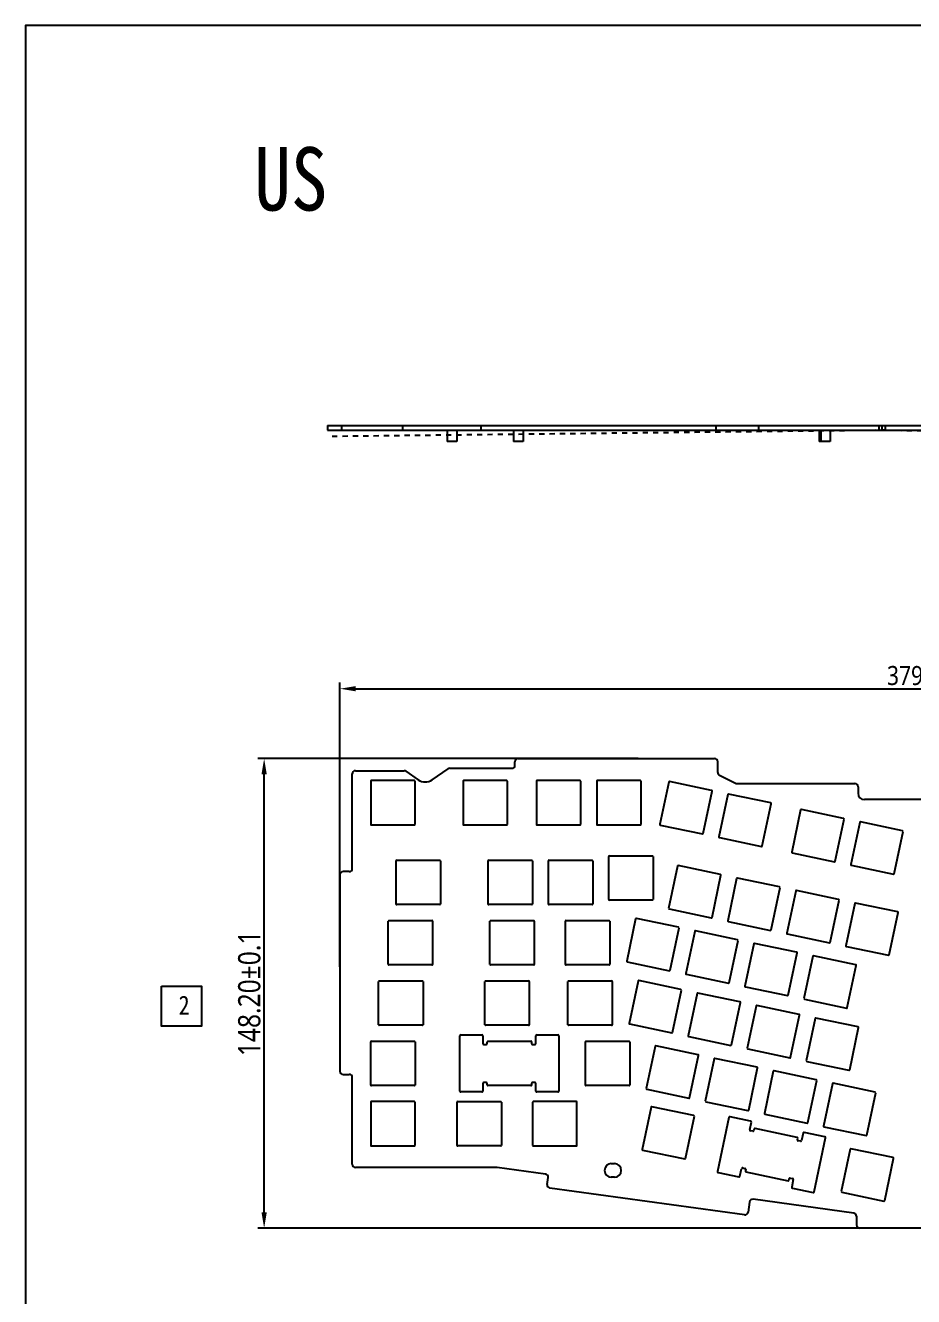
# Model space of a CAD drawing. Header units: millimetres. Extents: x 2357 to 4581, y 2083 to 2871.
# Drawn here: x 2357.1 to 2637.4, y 2469.9 to 2871.3 of the extents above; entities that cross this region are included whole.
import ezdxf

# ---------------------------------------------------------------- set-up
doc = ezdxf.new("R2010")
doc.units = ezdxf.units.MM
doc.header["$LTSCALE"] = 16.335
doc.header["$PDMODE"] = 3
doc.header["$PDSIZE"] = 8
doc.linetypes.add('HIDDEN', pattern=[0.2, 0.1, -0.1])
doc.layers.get('0').update_dxf_attribs({"linetype": 'CONTINUOUS'})
doc.layers.get('Defpoints').update_dxf_attribs({"linetype": 'CONTINUOUS'})
for name, color, linetype in [('图框', 7, 'CONTINUOUS'), ('文字说明', 2, 'CONTINUOUS'), ('标注尺寸', 2, 'CONTINUOUS')]:
    doc.layers.add(name, color=color, linetype=linetype)
doc.styles.get("Standard").update_dxf_attribs({"font": '', "width": 0.85, "height": 6})
doc.styles.get('STANDARD').set_extended_font_data('SimSun')
doc.dimstyles.get("Standard").update_dxf_attribs({"dimtxt": 2.5, "dimasz": 5, "dimexe": 2, "dimexo": 2, "dimgap": 1, "dimtad": 1, "dimzin": 1, "dimdsep": 46, "dimtxsty": 'STANDARD', "dimcen": 0.09, "dimadec": 0, "dimazin": 2, "dimtp": 0.01, "dimtm": 0.01, "dimtfac": 1, "dimtofl": 0, "dimtmove": 0, "dimatfit": 3, "dimfxl": 1, "dimtolj": 1, "dimarcsym": 0})

# ---------------------------------------------------------------- blocks, each defined once
blk = doc.blocks.new('*D13')
at = {"layer": 'Defpoints', "color": 0}
for p in [(2835.48, 2661.84), (2456.37, 2572.09), (2835.48, 2572.09)]:
    blk.add_point(p, dxfattribs=at)
at = {"layer": '标注尺寸', "color": 0, "lineweight": -2}
for p, q in [((2456.37, 2574.09), (2456.37, 2663.84)), ((2461.37, 2661.84), (2830.48, 2661.84)), ((2835.48, 2574.09), (2835.48, 2663.84))]:
    blk.add_line(p, q, dxfattribs=at)
at = {"layer": '标注尺寸', "color": 0}
for points in [[(2461.37, 2662.68), (2461.37, 2661.01), (2456.37, 2661.84)], [(2830.48, 2662.68), (2830.48, 2661.01), (2835.48, 2661.84)]]:
    blk.add_solid(points, dxfattribs=at)
at = {"layer": '标注尺寸', "color": 0, "insert": (2645.93, 2665.96), "char_height": 6, "attachment_point": 5}
blk.add_mtext('\\A1;{\\fMicrosoft YaHei|b0|i0|c134|p34;379.11%%P0.1}', dxfattribs=at)
blk = doc.blocks.new('*D40')
at = {"layer": 'Defpoints', "color": 0}
for p in [(2432.45, 2639.77), (2552.46, 2639.77), (2636.85, 2491.57)]:
    blk.add_point(p, dxfattribs=at)
at = {"layer": '标注尺寸', "color": 0, "lineweight": -2}
for p, q in [((2550.46, 2639.77), (2430.45, 2639.77)), ((2432.45, 2496.57), (2432.45, 2634.77)), ((2634.85, 2491.57), (2430.45, 2491.57))]:
    blk.add_line(p, q, dxfattribs=at)
at = {"layer": '标注尺寸', "color": 0}
for points in [[(2431.61, 2634.77), (2433.28, 2634.77), (2432.45, 2639.77)], [(2431.61, 2496.57), (2433.28, 2496.57), (2432.45, 2491.57)]]:
    blk.add_solid(points, dxfattribs=at)
at = {"layer": '标注尺寸', "color": 0, "insert": (2427.81, 2565.67), "char_height": 6, "attachment_point": 5, "rotation": 90}
blk.add_mtext('\\A1;{\\fMicrosoft YaHei|b0|i0|c134|p34;\\H1.167x;148.20%%P0.1}', dxfattribs=at)

msp = doc.modelspace()

# ---------------------------------------------------------------- linework, layer by layer
at = {"color": 5, "linetype": 'Continuous'}
for p, q in [((2452.44, 2744.962), (2452.44, 2743.462)), ((2452.44, 2744.962), (2753.38, 2744.962)), ((2452.44, 2743.462), (2804.92, 2743.462)), ((2456.985, 2743.462), (2456.985, 2744.962)), ((2476.162, 2743.462), (2476.162, 2744.962)), ((2490.24, 2743.462), (2490.24, 2739.862)), ((2493.24, 2743.462), (2493.24, 2739.862)), ((2500.867, 2744.962), (2500.867, 2743.462)), ((2511.14, 2743.462), (2511.14, 2739.862)), ((2514.14, 2743.462), (2514.14, 2739.862)), ((2574.951, 2744.962), (2574.951, 2743.462)), ((2588.492, 2743.462), (2588.492, 2744.962)), ((2607.58, 2743.462), (2607.58, 2739.862)), ((2608.08, 2743.462), (2608.08, 2739.862)), ((2611.08, 2743.462), (2611.08, 2739.862)), ((2626.492, 2743.462), (2626.492, 2744.962)), ((2627.492, 2743.462), (2627.492, 2744.962)), ((2627.492, 2743.462), (2627.492, 2744.962)), ((2628.492, 2743.462), (2628.492, 2744.962)), ((2493.24, 2739.862), (2490.24, 2739.862)), ((2514.14, 2739.862), (2511.14, 2739.862)), ((2611.08, 2739.862), (2607.58, 2739.862)), ((2491.036, 2636.719), (2510.598, 2636.719)), ((2511.598, 2637.719), (2511.598, 2638.799)), ((2512.598, 2639.774), (2574.598, 2639.774)), ((2575.598, 2635.442), (2575.598, 2638.774)), ((2460.273, 2605.089), (2460.273, 2634.947)), ((2461.273, 2635.947), (2476.616, 2635.947)), ((2479.873, 2632.819), (2466.273, 2632.819)), ((2477.181, 2635.772), (2481.087, 2633.097)), ((2485.439, 2633.097), (2490.471, 2636.544)), ((2509.001, 2632.819), (2495.401, 2632.819)), ((2532.148, 2632.819), (2518.548, 2632.819)), ((2551.198, 2632.819), (2537.598, 2632.819)), ((2576.151, 2634.548), (2581.198, 2632.024)), ((2466.073, 2632.619), (2466.073, 2619.019)), ((2480.073, 2619.019), (2480.073, 2632.619)), ((2495.201, 2632.619), (2495.201, 2619.019)), ((2509.201, 2619.019), (2509.201, 2632.619)), ((2518.348, 2632.619), (2518.348, 2619.019)), ((2532.348, 2619.019), (2532.348, 2632.619)), ((2537.398, 2632.619), (2537.398, 2619.019)), ((2551.398, 2619.019), (2551.398, 2632.619)), ((2560.108, 2632.359), (2557.297, 2619.052)), ((2573.652, 2629.702), (2560.345, 2632.513)), ((2570.995, 2616.158), (2573.806, 2629.465)), ((2581.645, 2631.919), (2618.849, 2631.919)), ((2619.849, 2630.919), (2619.849, 2628.823)), ((2578.747, 2628.421), (2575.936, 2615.115)), ((2592.29, 2625.764), (2578.984, 2628.575)), ((2589.633, 2612.22), (2592.445, 2625.527)), ((2674.783, 2626.823), (2621.849, 2626.823)), ((2601.715, 2623.568), (2598.904, 2610.262)), ((2615.258, 2620.911), (2601.952, 2623.722)), ((2612.601, 2607.368), (2615.412, 2620.674)), ((2466.273, 2618.819), (2479.873, 2618.819)), ((2495.401, 2618.819), (2509.001, 2618.819)), ((2518.548, 2618.819), (2532.148, 2618.819)), ((2537.598, 2618.819), (2551.198, 2618.819)), ((2557.451, 2618.815), (2570.758, 2616.004)), ((2620.353, 2619.63), (2617.542, 2606.324)), ((2633.897, 2616.973), (2620.59, 2619.784)), ((2631.24, 2603.43), (2634.051, 2616.736)), ((2576.09, 2614.877), (2589.396, 2612.066)), ((2541.198, 2595.284), (2541.198, 2608.884)), ((2541.398, 2609.084), (2554.998, 2609.084)), ((2555.198, 2608.884), (2555.198, 2595.284)), ((2599.058, 2610.025), (2612.364, 2607.213)), ((2474.083, 2593.874), (2474.083, 2607.474)), ((2474.283, 2607.674), (2487.883, 2607.674)), ((2488.083, 2607.474), (2488.083, 2593.874)), ((2503.098, 2593.874), (2503.098, 2607.474)), ((2503.298, 2607.674), (2516.898, 2607.674)), ((2517.098, 2607.474), (2517.098, 2593.874)), ((2522.148, 2593.874), (2522.148, 2607.474)), ((2522.348, 2607.674), (2535.948, 2607.674)), ((2536.148, 2607.474), (2536.148, 2593.874)), ((2562.887, 2605.848), (2560.068, 2592.506)), ((2576.428, 2603.191), (2563.124, 2606.002)), ((2617.696, 2606.087), (2631.003, 2603.276)), ((2456.373, 2603.089), (2456.373, 2541.089)), ((2459.273, 2604.089), (2457.373, 2604.089)), ((2573.773, 2589.647), (2576.592, 2602.989)), ((2581.526, 2601.91), (2578.707, 2588.568)), ((2595.067, 2599.253), (2581.763, 2602.064)), ((2592.412, 2585.709), (2595.231, 2599.051)), ((2600.164, 2597.972), (2597.345, 2584.63)), ((2613.705, 2595.315), (2600.401, 2598.126)), ((2487.883, 2593.674), (2474.283, 2593.674)), ((2516.898, 2593.674), (2503.298, 2593.674)), ((2535.948, 2593.674), (2522.348, 2593.674)), ((2554.998, 2595.084), (2541.398, 2595.084)), ((2611.05, 2581.771), (2613.869, 2595.114)), ((2618.803, 2594.034), (2615.984, 2580.692)), ((2632.344, 2591.377), (2619.04, 2594.188)), ((2471.778, 2588.624), (2485.378, 2588.624)), ((2503.898, 2588.624), (2517.498, 2588.624)), ((2527.698, 2588.624), (2541.298, 2588.624)), ((2549.654, 2589.173), (2546.835, 2575.831)), ((2563.195, 2586.516), (2549.891, 2589.327)), ((2560.232, 2592.304), (2573.536, 2589.493)), ((2629.689, 2577.834), (2632.508, 2591.176)), ((2471.578, 2574.824), (2471.578, 2588.424)), ((2485.578, 2588.424), (2485.578, 2574.824)), ((2503.698, 2574.824), (2503.698, 2588.424)), ((2517.698, 2588.424), (2517.698, 2574.824)), ((2527.498, 2574.824), (2527.498, 2588.424)), ((2541.498, 2588.424), (2541.498, 2574.824)), ((2560.541, 2572.973), (2563.36, 2586.315)), ((2568.293, 2585.235), (2565.474, 2571.893)), ((2581.834, 2582.578), (2568.53, 2585.389)), ((2578.871, 2588.366), (2592.175, 2585.555)), ((2579.179, 2569.035), (2581.998, 2582.377)), ((2586.931, 2581.297), (2584.113, 2567.955)), ((2600.472, 2578.641), (2587.168, 2581.451)), ((2597.51, 2584.428), (2610.813, 2581.617)), ((2597.818, 2565.097), (2600.637, 2578.439)), ((2605.57, 2577.359), (2602.751, 2564.017)), ((2619.111, 2574.703), (2605.807, 2577.513)), ((2616.148, 2580.49), (2629.452, 2577.679)), ((2485.378, 2574.624), (2471.778, 2574.624)), ((2517.498, 2574.624), (2503.898, 2574.624)), ((2541.298, 2574.624), (2527.698, 2574.624)), ((2547, 2575.629), (2560.304, 2572.818)), ((2616.456, 2561.159), (2619.275, 2574.501)), ((2468.578, 2555.774), (2468.578, 2569.374)), ((2468.778, 2569.574), (2482.378, 2569.574)), ((2482.578, 2569.374), (2482.578, 2555.774)), ((2502.098, 2555.774), (2502.098, 2569.374)), ((2502.298, 2569.574), (2515.898, 2569.574)), ((2516.098, 2569.374), (2516.098, 2555.774)), ((2528.268, 2555.774), (2528.268, 2569.374)), ((2528.468, 2569.574), (2542.068, 2569.574)), ((2542.268, 2569.374), (2542.268, 2555.774)), ((2550.413, 2569.542), (2547.594, 2556.2)), ((2563.954, 2566.886), (2550.65, 2569.697)), ((2565.638, 2571.691), (2578.942, 2568.88)), ((2561.299, 2553.342), (2564.118, 2566.684)), ((2569.051, 2565.604), (2566.232, 2552.262)), ((2582.592, 2562.948), (2569.288, 2565.759)), ((2584.277, 2567.753), (2597.581, 2564.942)), ((2579.938, 2549.404), (2582.756, 2562.746)), ((2587.69, 2561.666), (2584.871, 2548.324)), ((2601.231, 2559.01), (2587.927, 2561.821)), ((2602.915, 2563.815), (2616.219, 2561.004)), ((2598.576, 2545.466), (2601.395, 2558.808)), ((2606.328, 2557.728), (2603.509, 2544.386)), ((2619.869, 2555.072), (2606.565, 2557.883)), ((2482.378, 2555.574), (2468.778, 2555.574)), ((2494.518, 2552.524), (2501.168, 2552.524)), ((2515.898, 2555.574), (2502.298, 2555.574)), ((2518.468, 2552.524), (2525.118, 2552.524)), ((2542.068, 2555.574), (2528.468, 2555.574)), ((2547.758, 2555.998), (2561.062, 2553.188)), ((2617.215, 2541.528), (2620.034, 2554.87)), ((2466.073, 2536.724), (2466.073, 2550.324)), ((2466.273, 2550.524), (2479.873, 2550.524)), ((2480.073, 2550.324), (2480.073, 2536.724)), ((2494.218, 2534.824), (2494.218, 2552.224)), ((2501.468, 2552.224), (2501.468, 2549.824)), ((2501.768, 2549.524), (2502.518, 2549.524)), ((2502.818, 2549.824), (2502.818, 2550.324)), ((2503.018, 2550.524), (2516.618, 2550.524)), ((2516.818, 2550.324), (2516.818, 2549.824)), ((2517.118, 2549.524), (2517.868, 2549.524)), ((2518.168, 2549.824), (2518.168, 2552.224)), ((2525.418, 2552.224), (2525.418, 2534.824)), ((2533.798, 2536.724), (2533.798, 2550.324)), ((2533.998, 2550.524), (2547.598, 2550.524)), ((2547.798, 2550.324), (2547.798, 2536.724)), ((2555.818, 2548.929), (2553, 2535.587)), ((2569.359, 2546.273), (2556.056, 2549.084)), ((2566.397, 2552.06), (2579.7, 2549.25)), ((2566.705, 2532.729), (2569.524, 2546.071)), ((2574.457, 2544.992), (2571.638, 2531.649)), ((2587.998, 2542.335), (2574.694, 2545.146)), ((2585.035, 2548.123), (2598.339, 2545.312)), ((2585.343, 2528.791), (2588.162, 2542.133)), ((2593.096, 2541.054), (2590.277, 2527.712)), ((2606.636, 2538.397), (2593.333, 2541.208)), ((2603.674, 2544.185), (2616.978, 2541.374)), ((2457.373, 2540.089), (2459.273, 2540.089)), ((2460.273, 2511.721), (2460.273, 2539.089)), ((2479.873, 2536.524), (2466.273, 2536.524)), ((2501.468, 2537.224), (2501.468, 2534.824)), ((2502.518, 2537.524), (2501.768, 2537.524)), ((2502.818, 2536.724), (2502.818, 2537.224)), ((2516.618, 2536.524), (2503.018, 2536.524)), ((2516.818, 2537.224), (2516.818, 2536.724)), ((2517.868, 2537.524), (2517.118, 2537.524)), ((2518.168, 2534.824), (2518.168, 2537.224)), ((2547.598, 2536.524), (2533.998, 2536.524)), ((2603.982, 2524.853), (2606.801, 2538.195)), ((2611.734, 2537.116), (2608.915, 2523.774)), ((2625.275, 2534.459), (2611.971, 2537.27)), ((2501.168, 2534.524), (2494.518, 2534.524)), ((2525.118, 2534.524), (2518.468, 2534.524)), ((2553.164, 2535.386), (2566.468, 2532.575)), ((2622.62, 2520.915), (2625.439, 2534.257)), ((2466.073, 2531.274), (2466.073, 2517.674)), ((2479.873, 2531.474), (2466.273, 2531.474)), ((2480.073, 2517.674), (2480.073, 2531.274)), ((2493.318, 2517.674), (2493.318, 2531.274)), ((2493.518, 2531.474), (2507.118, 2531.474)), ((2507.318, 2531.274), (2507.318, 2517.674)), ((2517.118, 2531.274), (2517.118, 2517.674)), ((2530.918, 2531.474), (2517.318, 2531.474)), ((2531.118, 2517.674), (2531.118, 2531.274)), ((2554.52, 2529.733), (2551.701, 2516.391)), ((2568.061, 2527.077), (2554.757, 2529.888)), ((2571.802, 2531.448), (2585.106, 2528.637)), ((2565.407, 2513.533), (2568.226, 2526.875)), ((2579.088, 2526.485), (2575.491, 2509.46)), ((2585.95, 2525.341), (2579.443, 2526.716)), ((2585.685, 2522.638), (2586.181, 2524.986)), ((2590.441, 2527.51), (2603.745, 2524.699)), ((2586.65, 2522.127), (2585.916, 2522.282)), ((2587.109, 2522.848), (2587.006, 2522.359)), ((2600.65, 2520.191), (2587.346, 2523.002)), ((2602.493, 2521.539), (2601.997, 2519.191)), ((2609.382, 2520.391), (2602.849, 2521.771)), ((2609.079, 2523.572), (2622.383, 2520.761)), ((2466.273, 2517.474), (2479.873, 2517.474)), ((2507.118, 2517.474), (2493.518, 2517.474)), ((2517.318, 2517.474), (2530.918, 2517.474)), ((2600.703, 2519.465), (2600.814, 2519.99)), ((2601.641, 2518.96), (2600.935, 2519.109)), ((2606.017, 2503.011), (2609.614, 2520.035)), ((2617.376, 2516.453), (2614.565, 2503.147)), ((2630.919, 2513.796), (2617.613, 2516.607)), ((2551.866, 2516.189), (2565.17, 2513.379)), ((2628.262, 2500.253), (2631.074, 2513.559)), ((2505.878, 2510.721), (2461.273, 2510.721)), ((2521.192, 2508.628), (2506.014, 2510.712)), ((2541.993, 2511.921), (2542.993, 2511.921)), ((2575.722, 2509.105), (2582.229, 2507.73)), ((2582.584, 2507.962), (2583.08, 2510.31)), ((2583.436, 2510.541), (2584.17, 2510.386)), ((2584.401, 2510.031), (2584.29, 2509.506)), ((2584.455, 2509.304), (2597.758, 2506.493)), ((2521.748, 2505.326), (2522.046, 2507.501)), ((2542.993, 2507.621), (2541.993, 2507.621)), ((2597.995, 2506.648), (2598.099, 2507.137)), ((2598.454, 2507.368), (2599.188, 2507.213)), ((2599.42, 2506.858), (2598.924, 2504.51)), ((2584.026, 2495.766), (2522.602, 2504.199)), ((2618.486, 2496.283), (2586.715, 2500.645)), ((2599.155, 2504.154), (2605.661, 2502.779)), ((2614.719, 2502.91), (2628.025, 2500.098)), ((2585.588, 2499.791), (2585.153, 2496.62)), ((2619.35, 2495.292), (2619.35, 2492.574)), ((2657.35, 2491.574), (2620.35, 2491.574))]:
    msp.add_line(p, q, dxfattribs=at)
for centre, radius, start, end in [((2491.036, 2635.719), 1, 90, 124.40881), ((2510.598, 2637.719), 1, 270, 0), ((2512.598, 2638.774), 1, 90, 178.56745), ((2574.598, 2638.774), 1, 0, 90), ((2461.273, 2634.947), 1, 90, 180), ((2466.273, 2632.619), 0.2, 90, 180), ((2476.616, 2634.947), 1, 55.59119, 90), ((2479.873, 2632.619), 0.2, 0, 90), ((2483.263, 2636.273), 3.85, 235.59119, 304.40881), ((2495.401, 2632.619), 0.2, 90, 180), ((2509.001, 2632.619), 0.2, 0, 90), ((2518.548, 2632.619), 0.2, 90, 180), ((2532.148, 2632.619), 0.2, 0, 90), ((2537.598, 2632.619), 0.2, 90, 180), ((2551.198, 2632.619), 0.2, 0, 90), ((2576.598, 2635.442), 1, 180, 243.43495), ((2560.304, 2632.317), 0.2, 78.07, 168.07), ((2573.61, 2629.506), 0.2, 348.07, 78.07), ((2581.645, 2632.919), 1, 243.43495, 270), ((2618.849, 2630.919), 1, 0, 90), ((2621.849, 2628.823), 2, 180, 270), ((2578.943, 2628.379), 0.2, 78.07, 168.07), ((2592.249, 2625.568), 0.2, 348.07, 78.07), ((2601.911, 2623.527), 0.2, 78.07, 168.07), ((2615.217, 2620.715), 0.2, 348.07, 78.07), ((2466.273, 2619.019), 0.2, 180, 270), ((2479.873, 2619.019), 0.2, 270, 0), ((2495.401, 2619.019), 0.2, 180, 270), ((2509.001, 2619.019), 0.2, 270, 0), ((2518.548, 2619.019), 0.2, 180, 270), ((2532.148, 2619.019), 0.2, 270, 0), ((2537.598, 2619.019), 0.2, 180, 270), ((2551.198, 2619.019), 0.2, 270, 0), ((2557.493, 2619.011), 0.2, 168.07, 258.07), ((2620.549, 2619.589), 0.2, 78.07, 168.07), ((2633.855, 2616.777), 0.2, 348.07, 78.07), ((2570.799, 2616.2), 0.2, 258.07, 348.07), ((2576.131, 2615.073), 0.2, 168.07, 258.07), ((2541.398, 2608.884), 0.2, 90, 180), ((2554.998, 2608.884), 0.2, 0, 90), ((2589.437, 2612.262), 0.2, 258.07, 348.07), ((2599.099, 2610.22), 0.2, 168.07, 258.07), ((2459.273, 2605.089), 1, 270, 360), ((2474.283, 2607.474), 0.2, 90, 180), ((2487.883, 2607.474), 0.2, 0, 90), ((2503.298, 2607.474), 0.2, 90, 180), ((2516.898, 2607.474), 0.2, 0, 90), ((2522.348, 2607.474), 0.2, 90, 180), ((2535.948, 2607.474), 0.2, 0, 90), ((2563.083, 2605.806), 0.2, 78.07, 168.07), ((2612.405, 2607.409), 0.2, 258.07, 348.07), ((2617.738, 2606.283), 0.2, 168.07, 258.07), ((2457.373, 2603.089), 1, 90, 180), ((2576.389, 2602.995), 0.2, 0.66952, 78.76385), ((2581.721, 2601.868), 0.2, 78.07, 168.07), ((2631.044, 2603.471), 0.2, 258.07, 348.07), ((2595.028, 2599.057), 0.2, 0.66952, 78.76385), ((2600.36, 2597.93), 0.2, 78.07, 168.07), ((2474.283, 2593.874), 0.2, 180, 270), ((2487.883, 2593.874), 0.2, 270, 0), ((2503.298, 2593.874), 0.2, 180, 270), ((2516.898, 2593.874), 0.2, 270, 0), ((2522.348, 2593.874), 0.2, 180, 270), ((2535.948, 2593.874), 0.2, 270, 0), ((2541.398, 2595.284), 0.2, 180, 270), ((2554.998, 2595.284), 0.2, 270, 0), ((2613.666, 2595.119), 0.2, 0.66952, 78.76385), ((2618.998, 2593.992), 0.2, 78.07, 168.07), ((2471.778, 2588.424), 0.2, 90, 180), ((2485.378, 2588.424), 0.2, 0, 90), ((2503.898, 2588.424), 0.2, 90, 180), ((2517.498, 2588.424), 0.2, 0, 90), ((2527.698, 2588.424), 0.2, 90, 180), ((2541.298, 2588.424), 0.2, 0, 90), ((2549.85, 2589.132), 0.2, 78.07, 168.07), ((2560.271, 2592.5), 0.2, 180.66952, 258.76385), ((2573.578, 2589.689), 0.2, 258.07, 348.07), ((2578.91, 2588.562), 0.2, 180.66952, 258.76385), ((2632.305, 2591.181), 0.2, 0.66952, 78.76385), ((2563.156, 2586.32), 0.2, 0.66952, 78.76385), ((2568.489, 2585.194), 0.2, 78.07, 168.07), ((2592.216, 2585.751), 0.2, 258.07, 348.07), ((2597.549, 2584.624), 0.2, 180.66952, 258.76385), ((2581.795, 2582.382), 0.2, 0.66952, 78.76385), ((2587.127, 2581.256), 0.2, 78.07, 168.07), ((2610.855, 2581.813), 0.2, 258.07, 348.07), ((2616.187, 2580.686), 0.2, 180.66952, 258.76385), ((2600.433, 2578.444), 0.2, 0.66952, 78.76385), ((2605.766, 2577.318), 0.2, 78.07, 168.07), ((2629.493, 2577.875), 0.2, 258.07, 348.07), ((2471.778, 2574.824), 0.2, 180, 270), ((2485.378, 2574.824), 0.2, 270, 360), ((2503.898, 2574.824), 0.2, 180, 270), ((2517.498, 2574.824), 0.2, 270, 0), ((2527.698, 2574.824), 0.2, 180, 270), ((2541.298, 2574.824), 0.2, 270, 0), ((2547.039, 2575.825), 0.2, 180.66952, 258.76385), ((2560.345, 2573.014), 0.2, 258.07, 348.07), ((2619.072, 2574.506), 0.2, 0.66952, 78.76385), ((2468.778, 2569.374), 0.2, 90, 180), ((2482.378, 2569.374), 0.2, 0, 90), ((2502.298, 2569.374), 0.2, 90, 180), ((2515.898, 2569.374), 0.2, 0, 90), ((2528.468, 2569.374), 0.2, 90, 180), ((2542.068, 2569.374), 0.2, 0, 90), ((2550.608, 2569.501), 0.2, 78.07, 168.07), ((2565.677, 2571.887), 0.2, 180.66952, 258.76385), ((2578.983, 2569.076), 0.2, 258.07, 348.07), ((2563.915, 2566.689), 0.2, 0.66952, 78.76385), ((2569.247, 2565.563), 0.2, 78.07, 168.07), ((2584.316, 2567.949), 0.2, 180.66952, 258.76385), ((2597.622, 2565.138), 0.2, 258.07, 348.07), ((2582.553, 2562.752), 0.2, 0.66952, 78.76385), ((2587.885, 2561.625), 0.2, 78.07, 168.07), ((2602.954, 2564.012), 0.2, 180.66952, 258.76385), ((2616.261, 2561.2), 0.2, 258.07, 348.07), ((2601.192, 2558.814), 0.2, 0.66952, 78.76385), ((2606.524, 2557.687), 0.2, 78.07, 168.07), ((2468.778, 2555.774), 0.2, 180, 270), ((2482.378, 2555.774), 0.2, 270, 0), ((2494.518, 2552.224), 0.3, 90, 180), ((2501.168, 2552.224), 0.3, 0, 90), ((2502.298, 2555.774), 0.2, 180, 270), ((2515.898, 2555.774), 0.2, 270, 0), ((2518.468, 2552.224), 0.3, 90, 180), ((2525.118, 2552.224), 0.3, 0, 90), ((2528.468, 2555.774), 0.2, 180, 270), ((2542.068, 2555.774), 0.2, 270, 0), ((2547.797, 2556.195), 0.2, 180.66952, 258.76385), ((2561.103, 2553.383), 0.2, 258.07, 348.07), ((2619.83, 2554.876), 0.2, 0.66952, 78.76385), ((2466.273, 2550.324), 0.2, 90, 180), ((2479.873, 2550.324), 0.2, 0, 90), ((2501.768, 2549.824), 0.3, 180, 270), ((2502.518, 2549.824), 0.3, 270, 0), ((2503.018, 2550.324), 0.2, 90, 180), ((2516.618, 2550.324), 0.2, 0, 90), ((2517.118, 2549.824), 0.3, 180, 270), ((2517.868, 2549.824), 0.3, 270, 0), ((2533.998, 2550.324), 0.2, 90, 180), ((2547.598, 2550.324), 0.2, 0, 90), ((2556.014, 2548.888), 0.2, 78.07, 168.07), ((2566.436, 2552.257), 0.2, 180.66952, 258.76385), ((2579.742, 2549.445), 0.2, 258.07, 348.07), ((2569.32, 2546.077), 0.2, 0.66952, 78.76385), ((2574.653, 2544.95), 0.2, 78.07, 168.07), ((2585.074, 2548.319), 0.2, 180.66952, 258.76385), ((2598.38, 2545.507), 0.2, 258.07, 348.07), ((2457.373, 2541.089), 1, 180, 270), ((2587.959, 2542.139), 0.2, 0.66952, 78.76385), ((2593.291, 2541.012), 0.2, 78.07, 168.07), ((2603.713, 2544.381), 0.2, 180.66952, 258.76385), ((2617.019, 2541.569), 0.2, 258.07, 348.07), ((2459.273, 2539.089), 1, 0, 90), ((2466.273, 2536.724), 0.2, 180, 270), ((2479.873, 2536.724), 0.2, 270, 0), ((2501.768, 2537.224), 0.3, 90, 180), ((2502.518, 2537.224), 0.3, 0, 90), ((2503.018, 2536.724), 0.2, 180, 270), ((2516.618, 2536.724), 0.2, 270, 0), ((2517.118, 2537.224), 0.3, 90, 180), ((2517.868, 2537.224), 0.3, 0, 90), ((2533.998, 2536.724), 0.2, 180, 270), ((2547.598, 2536.724), 0.2, 270, 0), ((2606.598, 2538.201), 0.2, 0.66952, 78.76385), ((2611.93, 2537.074), 0.2, 78.07, 168.07), ((2494.518, 2534.824), 0.3, 180, 270), ((2501.168, 2534.824), 0.3, 270, 0), ((2518.468, 2534.824), 0.3, 180, 270), ((2525.118, 2534.824), 0.3, 270, 0), ((2553.203, 2535.582), 0.2, 180.66952, 258.76385), ((2566.509, 2532.771), 0.2, 258.07, 348.07), ((2625.236, 2534.263), 0.2, 0.66952, 78.76385), ((2466.273, 2531.274), 0.2, 90, 180), ((2479.873, 2531.274), 0.2, 0, 90), ((2493.518, 2531.274), 0.2, 90, 180), ((2507.118, 2531.274), 0.2, 0, 90), ((2517.318, 2531.274), 0.2, 90, 180), ((2530.918, 2531.274), 0.2, 0, 90), ((2554.716, 2529.692), 0.2, 78.07, 168.07), ((2571.841, 2531.644), 0.2, 180.66952, 258.76385), ((2585.148, 2528.833), 0.2, 258.07, 348.07), ((2568.022, 2526.881), 0.2, 0.66952, 78.76385), ((2579.381, 2526.423), 0.3, 78.07, 168.07), ((2585.888, 2525.048), 0.3, 348.07, 78.07), ((2590.48, 2527.706), 0.2, 180.66952, 258.76385), ((2603.786, 2524.895), 0.2, 258.07, 348.07), ((2585.978, 2522.576), 0.3, 168.07, 258.07), ((2586.712, 2522.421), 0.3, 258.07, 348.07), ((2587.305, 2522.807), 0.2, 78.07, 168.07), ((2602.787, 2521.477), 0.3, 78.07, 168.07), ((2609.118, 2523.768), 0.2, 180.66952, 258.76385), ((2609.32, 2520.097), 0.3, 348.07, 78.07), ((2622.425, 2520.957), 0.2, 258.07, 348.07), ((2466.273, 2517.674), 0.2, 180, 270), ((2479.873, 2517.674), 0.2, 270, 0), ((2493.518, 2517.674), 0.2, 180, 270), ((2507.118, 2517.674), 0.2, 270, 0), ((2517.318, 2517.674), 0.2, 180, 270), ((2530.918, 2517.674), 0.2, 270, 0), ((2551.905, 2516.386), 0.2, 180.66952, 258.76385), ((2600.611, 2519.995), 0.2, 0.66952, 78.76385), ((2600.997, 2519.403), 0.3, 168.07, 258.07), ((2601.703, 2519.253), 0.3, 258.07, 348.07), ((2617.572, 2516.412), 0.2, 78.06998, 168.07), ((2565.211, 2513.574), 0.2, 258.07, 348.07), ((2630.878, 2513.6), 0.2, 348.07, 78.06998), ((2461.273, 2511.721), 1, 180, 270), ((2505.878, 2509.721), 1, 82.18207, 90), ((2521.056, 2507.637), 1, 352.18207, 82.18207), ((2541.993, 2509.771), 2.15, 90, 270), ((2542.993, 2509.771), 2.15, 270, 90), ((2575.784, 2509.398), 0.3, 168.07, 258.07), ((2583.374, 2510.248), 0.3, 78.07, 168.07), ((2584.108, 2510.093), 0.3, 348.07, 78.07), ((2584.493, 2509.5), 0.2, 180.66952, 258.76385), ((2522.738, 2505.19), 1, 172.18207, 262.18207), ((2582.291, 2508.024), 0.3, 258.07, 348.07), ((2597.8, 2506.689), 0.2, 258.07, 348.07), ((2598.392, 2507.075), 0.3, 78.07, 168.07), ((2599.217, 2504.448), 0.3, 168.07, 258.07), ((2599.126, 2506.92), 0.3, 348.07, 78.07), ((2586.579, 2499.655), 1, 82.18207, 172.18207), ((2605.723, 2503.073), 0.3, 258.07, 348.07), ((2614.76, 2503.105), 0.2, 168.07, 258.06998), ((2584.162, 2496.757), 1, 262.18207, 352.18207), ((2618.35, 2495.292), 1, 0, 82.18207), ((2628.067, 2500.294), 0.2, 258.06998, 348.07), ((2620.35, 2492.574), 1, 180, 270)]:
    msp.add_arc(centre, radius, start, end, dxfattribs=at)
at = {"layer": '图框'}
msp.add_lwpolyline([(2357.132, 2085.019), (3469.1, 2085.019), (3469.1, 2871.259), (2357.132, 2871.259)], close=True, dxfattribs=at)
at = {"layer": '文字说明', "color": 5}
msp.add_lwpolyline([(2400.1, 2567.911), (2412.7, 2567.911), (2412.7, 2555.311), (2400.1, 2555.311)], close=True, dxfattribs=at)
at = {"layer": '标注尺寸', "color": 5, "linetype": 'HIDDEN'}
for q in [(2452.44, 2741.462), (2804.92, 2741.462)]:
    msp.add_line((2628.68, 2743.462), q, dxfattribs=at)

# ---------------------------------------------------------------- texts
at = {"layer": '标注尺寸', "insert": (2429.307, 2832.823), "char_height": 20, "width": 49.64885, "attachment_point": 1}
msp.add_mtext('{\\C5;US}', dxfattribs=at)
at = {"layer": '标注尺寸', "color": 5, "insert": (2405.47, 2564.945), "char_height": 6, "width": 5.72356, "attachment_point": 1}
msp.add_mtext('2', dxfattribs=at)

# ---------------------------------------------------------------- dimensions: what is measured, and where the dimension line sits
at = {"layer": '标注尺寸', "color": 5}
dim = msp.add_linear_dim(base=(2835.477914513, 2661.843093803), p1=(2456.37291467, 2572.08876385), p2=(2835.477914513, 2572.08876385), text='{\\fMicrosoft YaHei|b0|i0|c134|p34;<>%%P0.1}', dimstyle='STANDARD', dxfattribs=at)
dim.commit()
dim.dimension.update_dxf_attribs({"geometry": '*D13', "text_midpoint": (2645.925414591, 2665.959297806)})
dim = msp.add_linear_dim(base=(2432.446, 2639.774), p1=(2636.85, 2491.574), p2=(2552.463, 2639.774), angle=90, text='{\\fMicrosoft YaHei|b0|i0|c134|p34;\\H1.167x;<>%%P0.1}', dimstyle='STANDARD', dxfattribs=at)
dim.commit()
dim.dimension.update_dxf_attribs({"geometry": '*D40', "text_midpoint": (2432.446, 2565.674), "dimtype": 160})

doc.saveas('drawing.dxf')
